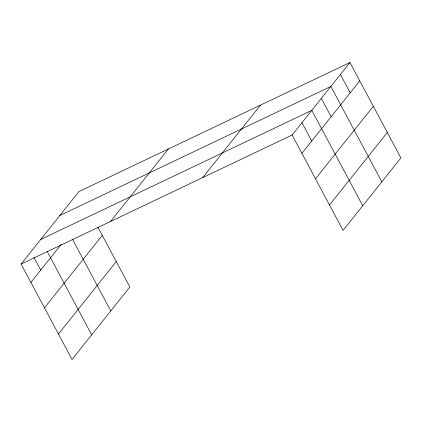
<?xml version="1.0" encoding="UTF-8"?>
<svg xmlns="http://www.w3.org/2000/svg" width="422" height="422" viewBox="0 0 422 422"><rect width="100%" height="100%" fill="white"/><g stroke="black" fill="none" stroke-linecap="round" stroke-linejoin="round"><path stroke-width="0.63" d="M97.967 227.258L129.865 286.992L72.041 359.475L21.1 264.072L78.925 191.588L349.959 62.525L400.9 157.928L343.075 230.412L292.135 135.008L349.959 62.525M30.89 282.402L61.28 244.301M110.543 221.481L168.362 148.998M44.468 307.838L102.293 235.349M58.463 334.045L116.282 261.556M202.692 177.599L260.516 105.115M301.925 153.339L359.744 80.855M315.503 178.775L373.328 106.286M329.498 204.981L387.317 132.492M59.84 215.505L330.874 86.441L381.82 181.85M40.76 239.427L311.795 110.364L362.735 205.767M21.1 264.072L292.135 135.008M340.417 74.483L350.207 92.814M321.337 98.405L331.122 116.736M301.967 122.686L311.752 141.017M72.405 239.042L110.786 310.914M47.185 251.454L91.701 334.831M33.987 257.478L40.718 270.08"/></g></svg>
